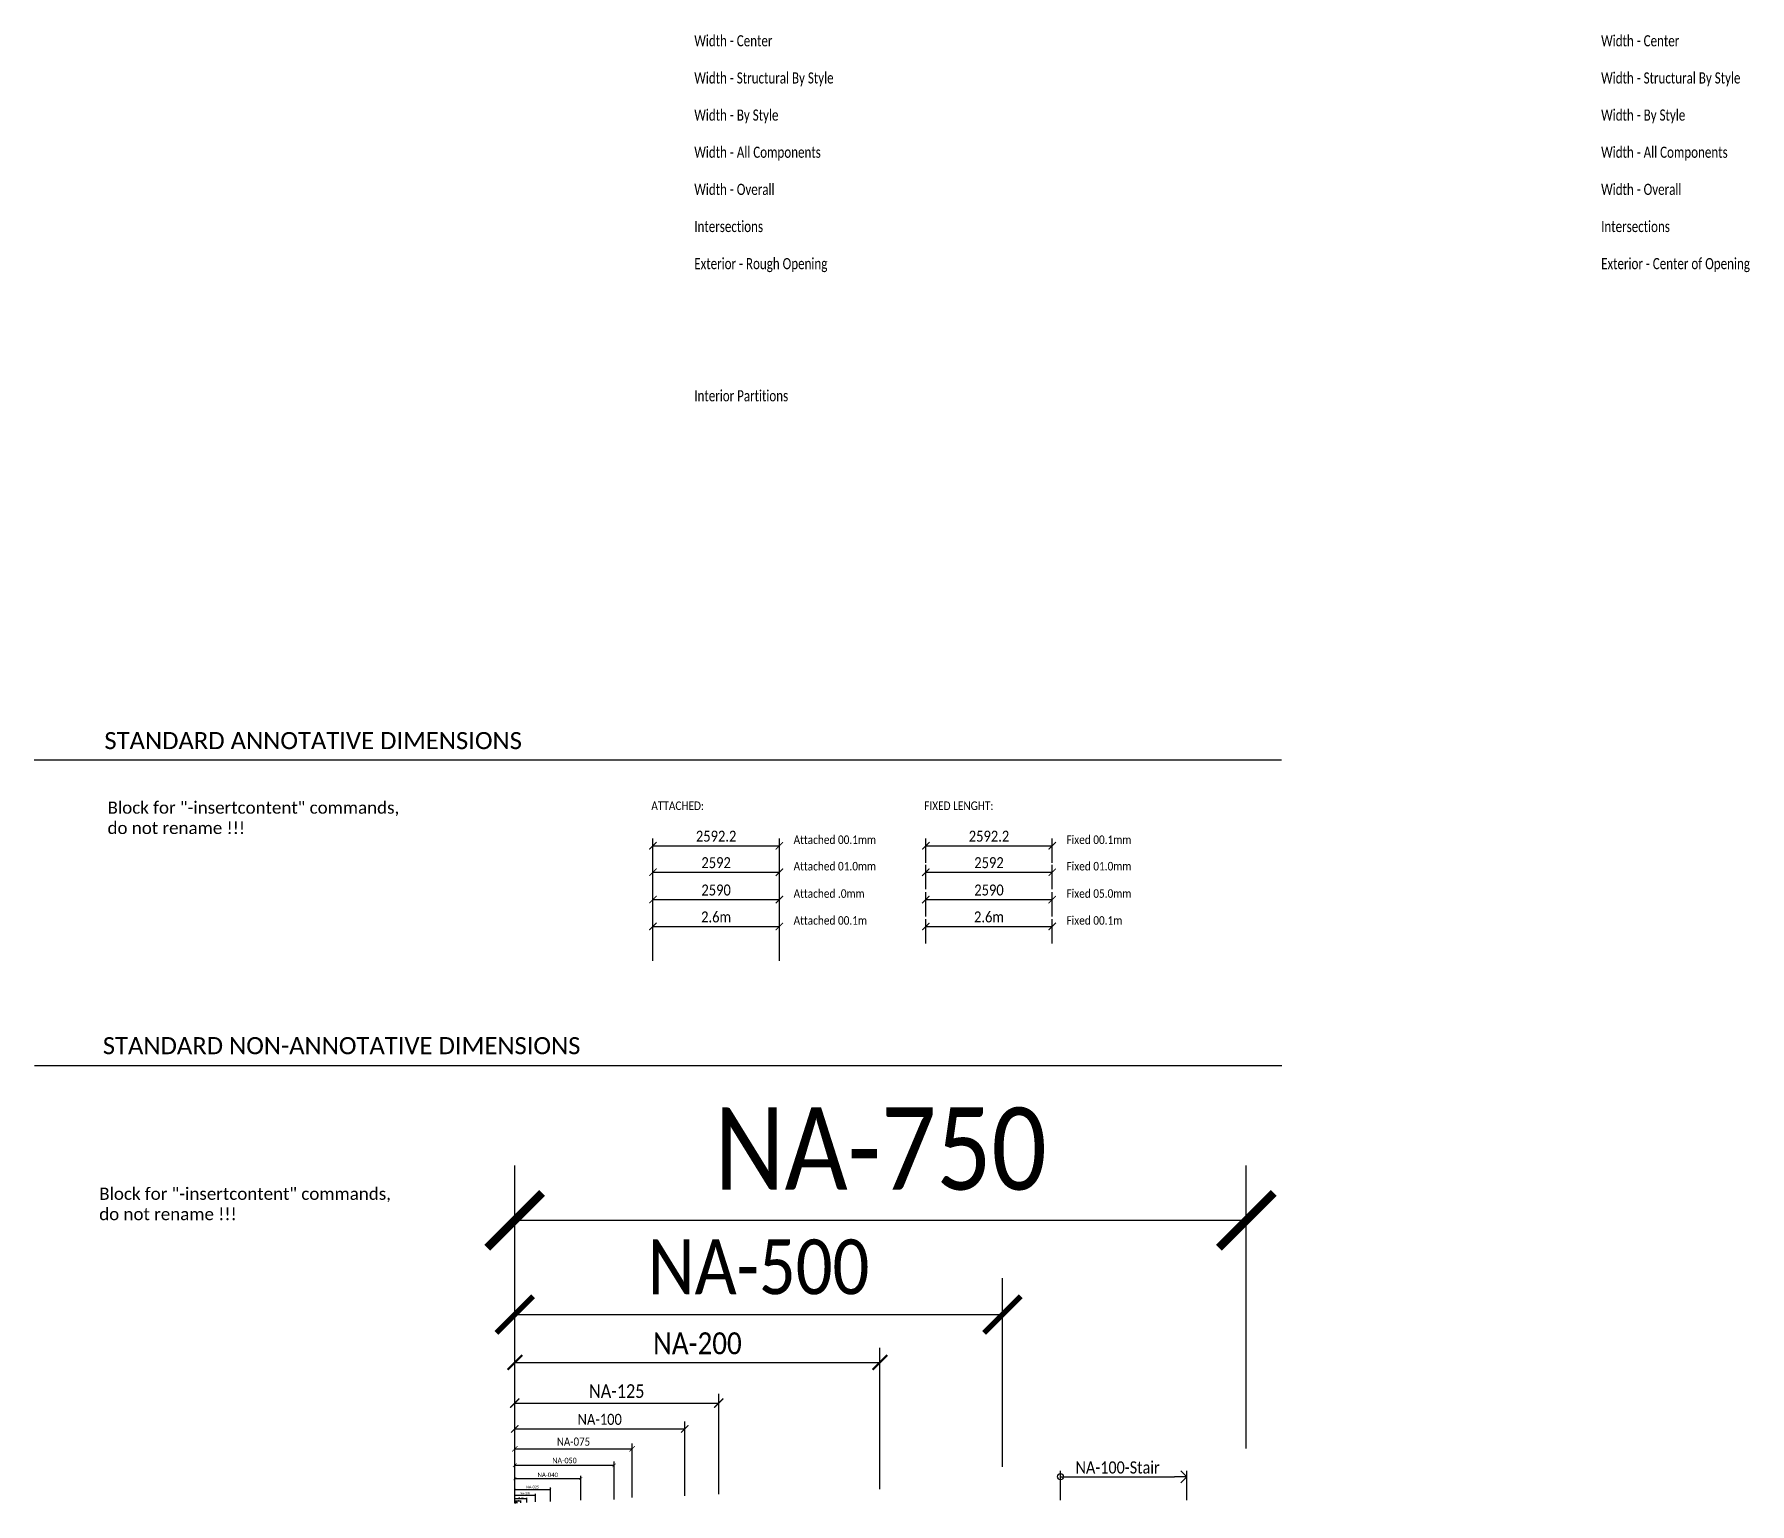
# Model space of a CAD drawing. Header units: millimetres. Extents: x 2730 to 37921, y -16056 to 14090.
import ezdxf

# ---------------------------------------------------------------- set-up
doc = ezdxf.new("R2010")
doc.units = ezdxf.units.MM
doc.header["$LTSCALE"] = 0.5
doc.styles.add('C2V-Dim', font='calibril.ttf', dxfattribs={"width": 0.85})
doc.styles.get("Standard").update_dxf_attribs({"font": 'calibril.ttf'})
doc.dimstyles.new('Attached 00.1m', dxfattribs={"dimscale": 100, "dimtxt": 2.25, "dimasz": 1.5, "dimexe": 1.5, "dimexo": 1.5, "dimgap": 0.8, "dimtad": 1, "dimdec": 1, "dimlfac": 0.001, "dimrnd": 0.1, "dimzin": 3, "dimdsep": 46, "dimtxsty": 'C2V-Dim', "dimblk": 'ARCHTICK', "dimcen": 2.5, "dimadec": 0, "dimazin": 2, "dimtfac": 0.75, "dimtdec": 1, "dimtmove": 1, "dimatfit": 3, "dimfxl": 3.5, "dimtolj": 1, "dimtzin": 0, "dimarcsym": 0})
doc.dimstyles.new('Attached 00.1mm', dxfattribs={"dimscale": 100, "dimtxt": 2.25, "dimasz": 1.5, "dimexe": 1.5, "dimexo": 1.5, "dimgap": 0.8, "dimtad": 1, "dimdec": 1, "dimzin": 3, "dimdsep": 46, "dimtxsty": 'C2V-Dim', "dimblk": 'ARCHTICK', "dimcen": 2.5, "dimadec": 0, "dimazin": 2, "dimtfac": 0.75, "dimtdec": 1, "dimtmove": 1, "dimatfit": 3, "dimfxl": 3.5, "dimtolj": 1, "dimtzin": 0, "dimarcsym": 0})
doc.dimstyles.new('Attached 01.0mm', dxfattribs={"dimscale": 100, "dimtxt": 2.25, "dimasz": 1.5, "dimexe": 1.5, "dimexo": 1.5, "dimgap": 0.8, "dimtad": 1, "dimtoh": 1, "dimdec": 0, "dimzin": 3, "dimdsep": 46, "dimtxsty": 'C2V-Dim', "dimblk": 'ARCHTICK', "dimcen": 2.5, "dimadec": 0, "dimazin": 2, "dimtfac": 0.75, "dimtdec": 0, "dimtmove": 1, "dimatfit": 3, "dimfxl": 3.5, "dimtolj": 1, "dimtzin": 0, "dimarcsym": 0})
doc.dimstyles.new('Attached 05.0mm', dxfattribs={"dimscale": 100, "dimtxt": 2.25, "dimasz": 1.5, "dimexe": 1.5, "dimexo": 1.5, "dimgap": 0.8, "dimtad": 1, "dimdec": 0, "dimrnd": 5, "dimzin": 3, "dimdsep": 46, "dimtxsty": 'C2V-Dim', "dimblk": 'ARCHTICK', "dimcen": 2.5, "dimadec": 0, "dimazin": 2, "dimtfac": 0.75, "dimtdec": 0, "dimtmove": 1, "dimatfit": 3, "dimfxl": 3.5, "dimtolj": 1, "dimtzin": 0, "dimarcsym": 0})
doc.dimstyles.new('Fixed 00.1m', dxfattribs={"dimscale": 100, "dimtxt": 2.25, "dimasz": 1.5, "dimexe": 1.5, "dimexo": 1.5, "dimgap": 0.8, "dimtad": 1, "dimdec": 1, "dimlfac": 0.001, "dimrnd": 0.1, "dimzin": 3, "dimdsep": 46, "dimtxsty": 'C2V-Dim', "dimblk": 'ARCHTICK', "dimcen": 2.5, "dimadec": 0, "dimazin": 2, "dimtfac": 0.75, "dimtdec": 1, "dimtmove": 1, "dimatfit": 3, "dimfxl": 3.5, "dimfxlon": 1, "dimtolj": 1, "dimtzin": 0, "dimarcsym": 0})
doc.dimstyles.new('Fixed 00.1mm', dxfattribs={"dimscale": 100, "dimtxt": 2.25, "dimasz": 1.5, "dimexe": 1.5, "dimexo": 1.5, "dimgap": 0.8, "dimtad": 1, "dimdec": 1, "dimzin": 3, "dimdsep": 46, "dimtxsty": 'C2V-Dim', "dimblk": 'ARCHTICK', "dimcen": 2.5, "dimadec": 0, "dimazin": 2, "dimtfac": 0.75, "dimtdec": 1, "dimtmove": 1, "dimatfit": 3, "dimfxl": 3.5, "dimfxlon": 1, "dimtolj": 1, "dimtzin": 0, "dimarcsym": 0})
doc.dimstyles.new('Fixed 01.0mm', dxfattribs={"dimscale": 100, "dimtxt": 2.25, "dimasz": 1.5, "dimexe": 1.5, "dimexo": 1.5, "dimgap": 0.8, "dimtad": 1, "dimdec": 0, "dimzin": 3, "dimdsep": 46, "dimtxsty": 'C2V-Dim', "dimblk": 'ARCHTICK', "dimcen": 2.5, "dimadec": 0, "dimazin": 2, "dimtfac": 0.75, "dimtdec": 0, "dimtmove": 1, "dimatfit": 3, "dimfxl": 3.5, "dimfxlon": 1, "dimtolj": 1, "dimtzin": 0, "dimarcsym": 0})
doc.dimstyles.new('Fixed 05.0mm', dxfattribs={"dimscale": 100, "dimtxt": 2.25, "dimasz": 1.5, "dimexe": 1.5, "dimexo": 1.5, "dimgap": 0.8, "dimtad": 1, "dimdec": 0, "dimrnd": 5, "dimzin": 3, "dimdsep": 46, "dimtxsty": 'C2V-Dim', "dimblk": 'ARCHTICK', "dimcen": 2.5, "dimadec": 0, "dimazin": 2, "dimtfac": 0.75, "dimtdec": 0, "dimtmove": 1, "dimatfit": 3, "dimfxl": 3.5, "dimfxlon": 1, "dimtolj": 1, "dimtzin": 0, "dimarcsym": 0})
doc.dimstyles.new('MET-0001', dxfattribs={"dimtxt": 2.25, "dimasz": 1.5, "dimexe": 1.5, "dimexo": 1.5, "dimgap": 0.8, "dimtad": 1, "dimtoh": 1, "dimdec": 1, "dimzin": 11, "dimdsep": 46, "dimtxsty": 'C2V-Dim', "dimblk": 'ARCHTICK', "dimcen": 2.5, "dimadec": 0, "dimazin": 2, "dimtfac": 0.75, "dimtdec": 1, "dimtmove": 1, "dimatfit": 3, "dimfxl": 3.5, "dimtolj": 1, "dimtzin": 0, "dimarcsym": 0})
doc.dimstyles.new('MET-0002', dxfattribs={"dimscale": 2, "dimtxt": 2.25, "dimasz": 1.5, "dimexe": 1.5, "dimexo": 1.5, "dimgap": 0.8, "dimtad": 1, "dimtoh": 1, "dimdec": 1, "dimzin": 11, "dimdsep": 46, "dimtxsty": 'C2V-Dim', "dimblk": 'ARCHTICK', "dimcen": 2.5, "dimadec": 0, "dimazin": 2, "dimtfac": 0.75, "dimtdec": 1, "dimtmove": 1, "dimatfit": 3, "dimfxl": 3.5, "dimtolj": 1, "dimtzin": 0, "dimarcsym": 0})
doc.dimstyles.new('MET-0005', dxfattribs={"dimscale": 5, "dimtxt": 2.25, "dimasz": 1.5, "dimexe": 1.5, "dimexo": 1.5, "dimgap": 0.8, "dimtad": 1, "dimtoh": 1, "dimdec": 0, "dimzin": 3, "dimdsep": 46, "dimtxsty": 'C2V-Dim', "dimblk": 'ARCHTICK', "dimcen": 2.5, "dimadec": 0, "dimazin": 2, "dimtfac": 0.75, "dimtdec": 0, "dimtmove": 1, "dimatfit": 3, "dimfxl": 3.5, "dimtolj": 1, "dimtzin": 0, "dimarcsym": 0})
doc.dimstyles.new('MET-0010', dxfattribs={"dimscale": 10, "dimtxt": 2.25, "dimasz": 1.5, "dimexe": 1.5, "dimexo": 1.5, "dimgap": 0.8, "dimtad": 1, "dimtoh": 1, "dimdec": 0, "dimzin": 3, "dimdsep": 46, "dimtxsty": 'C2V-Dim', "dimblk": 'ARCHTICK', "dimcen": 2.5, "dimadec": 0, "dimazin": 2, "dimtfac": 0.75, "dimtdec": 0, "dimtmove": 1, "dimatfit": 3, "dimfxl": 3.5, "dimtolj": 1, "dimtzin": 0, "dimarcsym": 0})
doc.dimstyles.new('MET-0020', dxfattribs={"dimscale": 20, "dimtxt": 2.25, "dimasz": 1.5, "dimexe": 1.5, "dimexo": 1.5, "dimgap": 0.8, "dimtad": 1, "dimtoh": 1, "dimdec": 0, "dimzin": 3, "dimdsep": 46, "dimtxsty": 'C2V-Dim', "dimblk": 'ARCHTICK', "dimcen": 2.5, "dimadec": 0, "dimazin": 2, "dimtfac": 0.75, "dimtdec": 0, "dimtmove": 1, "dimatfit": 3, "dimfxl": 3.5, "dimtolj": 1, "dimtzin": 0, "dimarcsym": 0})
doc.dimstyles.new('MET-0025', dxfattribs={"dimscale": 25, "dimtxt": 2.25, "dimasz": 1.5, "dimexe": 1.5, "dimexo": 1.5, "dimgap": 0.8, "dimtad": 1, "dimtoh": 1, "dimdec": 0, "dimzin": 3, "dimdsep": 46, "dimtxsty": 'C2V-Dim', "dimblk": 'ARCHTICK', "dimcen": 2.5, "dimadec": 0, "dimazin": 2, "dimtfac": 0.75, "dimtdec": 0, "dimtmove": 1, "dimatfit": 3, "dimfxl": 3.5, "dimtolj": 1, "dimtzin": 0, "dimarcsym": 0})
doc.dimstyles.new('MET-0040', dxfattribs={"dimscale": 40, "dimtxt": 2.25, "dimasz": 1.5, "dimexe": 1.5, "dimexo": 1.5, "dimgap": 0.8, "dimtad": 1, "dimtoh": 1, "dimdec": 0, "dimrnd": 5, "dimzin": 3, "dimdsep": 46, "dimtxsty": 'C2V-Dim', "dimblk": 'ARCHTICK', "dimcen": 2.5, "dimadec": 0, "dimazin": 2, "dimtfac": 0.75, "dimtdec": 0, "dimtmove": 1, "dimatfit": 3, "dimfxl": 3.5, "dimtolj": 1, "dimtzin": 0, "dimarcsym": 0})
doc.dimstyles.new('MET-0050', dxfattribs={"dimscale": 50, "dimtxt": 2.25, "dimasz": 1.5, "dimexe": 1.5, "dimexo": 1.5, "dimgap": 0.8, "dimtad": 1, "dimtoh": 1, "dimdec": 0, "dimrnd": 5, "dimzin": 3, "dimdsep": 46, "dimtxsty": 'C2V-Dim', "dimblk": 'ARCHTICK', "dimcen": 2.5, "dimadec": 0, "dimazin": 2, "dimtfac": 0.75, "dimtdec": 0, "dimtmove": 1, "dimatfit": 3, "dimfxl": 3.5, "dimtolj": 1, "dimtzin": 0, "dimarcsym": 0})
doc.dimstyles.new('MET-0075', dxfattribs={"dimscale": 75, "dimtxt": 2.25, "dimasz": 1.5, "dimexe": 1.5, "dimexo": 1.5, "dimgap": 0.8, "dimtad": 1, "dimtoh": 1, "dimdec": 0, "dimrnd": 5, "dimzin": 3, "dimdsep": 46, "dimtxsty": 'C2V-Dim', "dimblk": 'ARCHTICK', "dimcen": 2.5, "dimadec": 0, "dimazin": 2, "dimtfac": 0.75, "dimtdec": 0, "dimtmove": 1, "dimatfit": 3, "dimfxl": 3.5, "dimtolj": 1, "dimtzin": 0, "dimarcsym": 0})
doc.dimstyles.new('MET-0100', dxfattribs={"dimscale": 100, "dimtxt": 2.25, "dimasz": 1.5, "dimexe": 1.5, "dimexo": 1.5, "dimgap": 0.8, "dimtad": 1, "dimtoh": 1, "dimdec": 0, "dimrnd": 5, "dimzin": 3, "dimdsep": 46, "dimtxsty": 'C2V-Dim', "dimblk": 'ARCHTICK', "dimcen": 2.5, "dimadec": 0, "dimazin": 2, "dimtfac": 0.75, "dimtdec": 0, "dimtmove": 1, "dimatfit": 3, "dimfxl": 3.5, "dimtolj": 1, "dimtzin": 0, "dimarcsym": 0})
doc.dimstyles.new('MET-0100-Stair', dxfattribs={"dimscale": 100, "dimtxt": 2.5, "dimasz": 2.5, "dimexe": 1.25, "dimexo": 0.625, "dimtad": 1, "dimdec": 0, "dimdsep": 46, "dimtxsty": 'C2V-Dim', "dimblk1": 'SMALL', "dimblk2": 'OPEN90', "dimsah": 1, "dimcen": 2.5, "dimadec": 0, "dimazin": 0, "dimtfac": 1, "dimtdec": 0, "dimtmove": 1, "dimatfit": 3, "dimldrblk": 'SMALL', "dimfxl": 3.5, "dimarcsym": 0})
doc.dimstyles.new('MET-0125', dxfattribs={"dimscale": 125, "dimtxt": 2.25, "dimasz": 1.5, "dimexe": 1.5, "dimexo": 1.5, "dimgap": 0.8, "dimtad": 1, "dimtoh": 1, "dimdec": 0, "dimrnd": 5, "dimzin": 3, "dimdsep": 46, "dimtxsty": 'C2V-Dim', "dimblk": 'ARCHTICK', "dimcen": 2.5, "dimadec": 0, "dimazin": 2, "dimtfac": 0.75, "dimtdec": 0, "dimtmove": 1, "dimatfit": 3, "dimfxl": 3.5, "dimtolj": 1, "dimtzin": 0, "dimarcsym": 0})
doc.dimstyles.new('MET-0200', dxfattribs={"dimscale": 200, "dimtxt": 2.25, "dimasz": 1.5, "dimexe": 1.5, "dimexo": 1.5, "dimgap": 0.8, "dimtad": 1, "dimtoh": 1, "dimdec": 0, "dimrnd": 5, "dimzin": 3, "dimdsep": 46, "dimtxsty": 'C2V-Dim', "dimblk": 'ARCHTICK', "dimcen": 2.5, "dimadec": 0, "dimazin": 2, "dimtfac": 0.75, "dimtdec": 0, "dimtmove": 1, "dimatfit": 3, "dimfxl": 3.5, "dimtolj": 1, "dimtzin": 0, "dimarcsym": 0})
doc.dimstyles.new('MET-0500', dxfattribs={"dimscale": 500, "dimtxt": 2.25, "dimasz": 1.5, "dimexe": 1.5, "dimexo": 1.5, "dimgap": 0.8, "dimtad": 1, "dimtoh": 1, "dimdec": 1, "dimlfac": 0.001, "dimrnd": 0.1, "dimzin": 11, "dimdsep": 46, "dimtxsty": 'C2V-Dim', "dimblk": 'ARCHTICK', "dimcen": 2.5, "dimadec": 0, "dimazin": 2, "dimtfac": 0.75, "dimtdec": 1, "dimtmove": 1, "dimatfit": 3, "dimfxl": 3.5, "dimtolj": 1, "dimtzin": 0, "dimarcsym": 0})
doc.dimstyles.new('MET-0750', dxfattribs={"dimscale": 750, "dimtxt": 2.25, "dimasz": 1.5, "dimexe": 1.5, "dimexo": 1.5, "dimgap": 0.8, "dimtad": 1, "dimtoh": 1, "dimdec": 1, "dimlfac": 0.001, "dimrnd": 0.1, "dimzin": 11, "dimdsep": 46, "dimtxsty": 'C2V-Dim', "dimblk": 'ARCHTICK', "dimcen": 2.5, "dimadec": 0, "dimazin": 2, "dimtfac": 0.75, "dimtdec": 1, "dimtmove": 1, "dimatfit": 3, "dimfxl": 3.5, "dimtolj": 1, "dimtzin": 0, "dimarcsym": 0})

# ---------------------------------------------------------------- blocks, each defined once
blk = doc.blocks.new('_ArchTick')
at = {"color": 0, "linetype": 'ByBlock', "const_width": 0.15}
blk.add_lwpolyline([(-0.5, -0.5), (0.5, 0.5)], dxfattribs=at)
blk = doc.blocks.new('*D15')
at = {"color": 0, "lineweight": -2, "transparency": 16777216}
for p, q in [((0, 4732), (0, 5509)), ((0, 5434), (2040, 5434)), ((2040, 4732), (2040, 5509))]:
    blk.add_line(p, q, dxfattribs=at)
at = {"layer": 'Defpoints', "color": 0, "transparency": 16777216}
for p in [(2040, 5434), (0, 4657), (2040, 4657)]:
    blk.add_point(p, dxfattribs=at)
at = {"color": 0, "lineweight": -2, "transparency": 16777216, "xscale": 75, "yscale": 75, "zscale": 75, "rotation": 180}
blk.add_blockref('_ArchTick', (0, 5434), dxfattribs=at)
at = {"color": 0, "lineweight": -2, "transparency": 16777216, "xscale": 75, "yscale": 75, "zscale": 75}
blk.add_blockref('_ArchTick', (2040, 5434), dxfattribs=at)
at = {"color": 0, "transparency": 16777216, "insert": (1020, 5531), "char_height": 112.5, "attachment_point": 5, "style": 'C2V-Dim'}
blk.add_mtext('\\A1;NA-050', dxfattribs=at)
blk = doc.blocks.new('*D16')
at = {"color": 0, "lineweight": -2, "transparency": 16777216}
for p, q in [((0, 4807), (0, 6330)), ((0, 6180), (3486, 6180)), ((3486, 4807), (3486, 6330))]:
    blk.add_line(p, q, dxfattribs=at)
at = {"layer": 'Defpoints', "color": 0, "transparency": 16777216}
for p in [(3486, 6180), (0, 4657), (3486, 4657)]:
    blk.add_point(p, dxfattribs=at)
at = {"color": 0, "lineweight": -2, "transparency": 16777216, "xscale": 150, "yscale": 150, "zscale": 150, "rotation": 180}
blk.add_blockref('_ArchTick', (0, 6180), dxfattribs=at)
at = {"color": 0, "lineweight": -2, "transparency": 16777216, "xscale": 150, "yscale": 150, "zscale": 150}
blk.add_blockref('_ArchTick', (3486, 6180), dxfattribs=at)
at = {"color": 0, "transparency": 16777216, "insert": (1743, 6375), "char_height": 225, "attachment_point": 5, "style": 'C2V-Dim'}
blk.add_mtext('\\A1;NA-100', dxfattribs=at)
blk = doc.blocks.new('*D17')
at = {"color": 0, "lineweight": -2, "transparency": 16777216}
for p, q in [((1, 4946), (1, 7844)), ((7492, 4946), (7492, 7844)), ((1, 7544), (7492, 7544))]:
    blk.add_line(p, q, dxfattribs=at)
at = {"layer": 'Defpoints', "color": 0, "transparency": 16777216}
for p in [(7492, 7544), (1, 4646), (7492, 4646)]:
    blk.add_point(p, dxfattribs=at)
at = {"color": 0, "lineweight": -2, "transparency": 16777216, "xscale": 300, "yscale": 300, "zscale": 300, "rotation": 180}
blk.add_blockref('_ArchTick', (1, 7544), dxfattribs=at)
at = {"color": 0, "lineweight": -2, "transparency": 16777216, "xscale": 300, "yscale": 300, "zscale": 300}
blk.add_blockref('_ArchTick', (7492, 7544), dxfattribs=at)
at = {"color": 0, "transparency": 16777216, "insert": (3747, 7934), "char_height": 450, "attachment_point": 5, "style": 'C2V-Dim'}
blk.add_mtext('\\A1;NA-200', dxfattribs=at)
blk = doc.blocks.new('*D18')
at = {"color": 0, "lineweight": -2, "transparency": 16777216}
for p, q in [((0, 4670), (0, 4766)), ((0, 4751), (248, 4751)), ((248, 4670), (248, 4766))]:
    blk.add_line(p, q, dxfattribs=at)
at = {"layer": 'Defpoints', "color": 0, "transparency": 16777216}
for p in [(0, 4655), (248, 4751), (248, 4655)]:
    blk.add_point(p, dxfattribs=at)
at = {"color": 0, "lineweight": -2, "transparency": 16777216, "xscale": 15, "yscale": 15, "zscale": 15, "rotation": 180}
blk.add_blockref('_ArchTick', (0, 4751), dxfattribs=at)
at = {"color": 0, "lineweight": -2, "transparency": 16777216, "xscale": 15, "yscale": 15, "zscale": 15}
blk.add_blockref('_ArchTick', (248, 4751), dxfattribs=at)
at = {"color": 0, "transparency": 16777216, "insert": (124, 4770), "char_height": 22.5, "attachment_point": 5, "style": 'C2V-Dim'}
blk.add_mtext('\\A1;NA-010', dxfattribs=at)
blk = doc.blocks.new('*D19')
at = {"color": 0, "lineweight": -2, "transparency": 16777216}
for p, q in [((0, 4692), (0, 4976)), ((0, 4938), (732, 4938)), ((732, 4692), (732, 4976))]:
    blk.add_line(p, q, dxfattribs=at)
at = {"layer": 'Defpoints', "color": 0, "transparency": 16777216}
for p in [(732, 4938), (0, 4655), (732, 4655)]:
    blk.add_point(p, dxfattribs=at)
at = {"color": 0, "lineweight": -2, "transparency": 16777216, "xscale": 37.5, "yscale": 37.5, "zscale": 37.5, "rotation": 180}
blk.add_blockref('_ArchTick', (0, 4938), dxfattribs=at)
at = {"color": 0, "lineweight": -2, "transparency": 16777216, "xscale": 37.5, "yscale": 37.5, "zscale": 37.5}
blk.add_blockref('_ArchTick', (732, 4938), dxfattribs=at)
at = {"color": 0, "transparency": 16777216, "insert": (366, 4987), "char_height": 56.2, "width": 337.67, "attachment_point": 5, "style": 'C2V-Dim'}
blk.add_mtext('\\A1;NA-025', dxfattribs=at)
blk = doc.blocks.new('*D20')
at = {"color": 0, "lineweight": -2, "transparency": 16777216}
for p, q in [((0, 4662), (0, 4711)), ((0, 4703), (125, 4703)), ((125, 4662), (125, 4711))]:
    blk.add_line(p, q, dxfattribs=at)
at = {"layer": 'Defpoints', "color": 0, "transparency": 16777216}
for p in [(0, 4655), (125, 4703), (125, 4655)]:
    blk.add_point(p, dxfattribs=at)
at = {"color": 0, "lineweight": -2, "transparency": 16777216, "xscale": 7.5, "yscale": 7.5, "zscale": 7.5, "rotation": 180}
blk.add_blockref('_ArchTick', (0, 4703), dxfattribs=at)
at = {"color": 0, "lineweight": -2, "transparency": 16777216, "xscale": 7.5, "yscale": 7.5, "zscale": 7.5}
blk.add_blockref('_ArchTick', (125, 4703), dxfattribs=at)
at = {"color": 0, "transparency": 16777216, "insert": (63, 4713), "char_height": 11.2, "attachment_point": 5, "style": 'C2V-Dim'}
blk.add_mtext('\\A1;NA-005', dxfattribs=at)
blk = doc.blocks.new('*D21')
at = {"color": 0, "lineweight": -2, "transparency": 16777216}
for p, q in [((0, 4658), (0, 4677)), ((0, 4674), (50, 4674)), ((50, 4658), (50, 4677))]:
    blk.add_line(p, q, dxfattribs=at)
at = {"layer": 'Defpoints', "color": 0, "transparency": 16777216}
for p in [(0, 4655), (50, 4674), (50, 4655)]:
    blk.add_point(p, dxfattribs=at)
at = {"color": 0, "lineweight": -2, "transparency": 16777216, "xscale": 3, "yscale": 3, "zscale": 3, "rotation": 180}
blk.add_blockref('_ArchTick', (0, 4674), dxfattribs=at)
at = {"color": 0, "lineweight": -2, "transparency": 16777216, "xscale": 3, "yscale": 3, "zscale": 3}
blk.add_blockref('_ArchTick', (50, 4674), dxfattribs=at)
at = {"color": 0, "transparency": 16777216, "insert": (25, 4678), "char_height": 4.5, "attachment_point": 5, "style": 'C2V-Dim'}
blk.add_mtext('\\A1;NA-002', dxfattribs=at)
blk = doc.blocks.new('*D22')
at = {"color": 0, "lineweight": -2, "transparency": 16777216}
for p, q in [((0, 4656), (0, 4666)), ((0, 4665), (25, 4665)), ((25, 4656), (25, 4666))]:
    blk.add_line(p, q, dxfattribs=at)
at = {"layer": 'Defpoints', "color": 0, "transparency": 16777216}
for p in [(0, 4655), (25, 4665), (25, 4655)]:
    blk.add_point(p, dxfattribs=at)
at = {"color": 0, "lineweight": -2, "transparency": 16777216, "xscale": 1.5, "yscale": 1.5, "zscale": 1.5, "rotation": 180}
blk.add_blockref('_ArchTick', (0, 4665), dxfattribs=at)
at = {"color": 0, "lineweight": -2, "transparency": 16777216, "xscale": 1.5, "yscale": 1.5, "zscale": 1.5}
blk.add_blockref('_ArchTick', (25, 4665), dxfattribs=at)
at = {"color": 0, "transparency": 16777216, "insert": (13, 4667), "char_height": 2.25, "attachment_point": 5, "style": 'C2V-Dim'}
blk.add_mtext('\\A1;NA-001', dxfattribs=at)
blk = doc.blocks.new('*D23')
at = {"color": 0, "lineweight": -2, "transparency": 16777216}
for p, q in [((0, 5405), (0, 9275)), ((10005, 5405), (10005, 9275)), ((0, 8525), (10005, 8525))]:
    blk.add_line(p, q, dxfattribs=at)
at = {"layer": 'Defpoints', "color": 0, "transparency": 16777216}
for p in [(10005, 8525), (0, 4655), (10005, 4655)]:
    blk.add_point(p, dxfattribs=at)
at = {"color": 0, "lineweight": -2, "transparency": 16777216, "xscale": 750, "yscale": 750, "zscale": 750, "rotation": 180}
blk.add_blockref('_ArchTick', (0, 8525), dxfattribs=at)
at = {"color": 0, "lineweight": -2, "transparency": 16777216, "xscale": 750, "yscale": 750, "zscale": 750}
blk.add_blockref('_ArchTick', (10005, 8525), dxfattribs=at)
at = {"color": 0, "transparency": 16777216, "insert": (5002, 9500), "char_height": 1125, "attachment_point": 5, "style": 'C2V-Dim'}
blk.add_mtext('\\A1;NA-500', dxfattribs=at)
blk = doc.blocks.new('*D24')
at = {"color": 0, "lineweight": -2, "transparency": 16777216}
for p, q in [((0, 4685), (0, 4849)), ((0, 4819), (424, 4819)), ((424, 4685), (424, 4849))]:
    blk.add_line(p, q, dxfattribs=at)
at = {"layer": 'Defpoints', "color": 0, "transparency": 16777216}
for p in [(0, 4655), (424, 4819), (424, 4655)]:
    blk.add_point(p, dxfattribs=at)
at = {"color": 0, "lineweight": -2, "transparency": 16777216, "xscale": 30, "yscale": 30, "zscale": 30, "rotation": 180}
blk.add_blockref('_ArchTick', (0, 4819), dxfattribs=at)
at = {"color": 0, "lineweight": -2, "transparency": 16777216, "xscale": 30, "yscale": 30, "zscale": 30}
blk.add_blockref('_ArchTick', (424, 4819), dxfattribs=at)
at = {"color": 0, "transparency": 16777216, "insert": (212, 4858), "char_height": 45, "attachment_point": 5, "style": 'C2V-Dim'}
blk.add_mtext('\\A1;NA-020', dxfattribs=at)
blk = doc.blocks.new('*D25')
at = {"color": 0, "lineweight": -2, "transparency": 16777216}
for p, q in [((0, 4770), (0, 5884)), ((0, 5771), (2410, 5771)), ((2410, 4770), (2410, 5884))]:
    blk.add_line(p, q, dxfattribs=at)
at = {"layer": 'Defpoints', "color": 0, "transparency": 16777216}
for p in [(2410, 5771), (0, 4657), (2410, 4657)]:
    blk.add_point(p, dxfattribs=at)
at = {"color": 0, "lineweight": -2, "transparency": 16777216, "xscale": 112.5, "yscale": 112.5, "zscale": 112.5, "rotation": 180}
blk.add_blockref('_ArchTick', (0, 5771), dxfattribs=at)
at = {"color": 0, "lineweight": -2, "transparency": 16777216, "xscale": 112.5, "yscale": 112.5, "zscale": 112.5}
blk.add_blockref('_ArchTick', (2410, 5771), dxfattribs=at)
at = {"color": 0, "transparency": 16777216, "insert": (1205, 5918), "char_height": 168.8, "width": 1013, "attachment_point": 5, "style": 'C2V-Dim'}
blk.add_mtext('\\A1;NA-075', dxfattribs=at)
blk = doc.blocks.new('*D26')
at = {"color": 0, "lineweight": -2, "transparency": 16777216}
for p, q in [((0, 4844), (0, 6898)), ((0, 6711), (4184, 6711)), ((4184, 4844), (4184, 6898))]:
    blk.add_line(p, q, dxfattribs=at)
at = {"layer": 'Defpoints', "color": 0, "transparency": 16777216}
for p in [(4184, 6711), (0, 4657), (4184, 4657)]:
    blk.add_point(p, dxfattribs=at)
at = {"color": 0, "lineweight": -2, "transparency": 16777216, "xscale": 187.5, "yscale": 187.5, "zscale": 187.5, "rotation": 180}
blk.add_blockref('_ArchTick', (0, 6711), dxfattribs=at)
at = {"color": 0, "lineweight": -2, "transparency": 16777216, "xscale": 187.5, "yscale": 187.5, "zscale": 187.5}
blk.add_blockref('_ArchTick', (4184, 6711), dxfattribs=at)
at = {"color": 0, "transparency": 16777216, "insert": (2092, 6954), "char_height": 281.2, "attachment_point": 5, "style": 'C2V-Dim'}
blk.add_mtext('\\A1;NA-125', dxfattribs=at)
blk = doc.blocks.new('*D27')
at = {"color": 0, "lineweight": -2, "transparency": 16777216}
for p, q in [((0, 5780), (0, 11585)), ((15008, 5780), (15008, 11585)), ((0, 10460), (15008, 10460))]:
    blk.add_line(p, q, dxfattribs=at)
at = {"layer": 'Defpoints', "color": 0, "transparency": 16777216}
for p in [(15008, 10460), (0, 4655), (15008, 4655)]:
    blk.add_point(p, dxfattribs=at)
at = {"color": 0, "lineweight": -2, "transparency": 16777216, "xscale": 1125, "yscale": 1125, "zscale": 1125, "rotation": 180}
blk.add_blockref('_ArchTick', (0, 10460), dxfattribs=at)
at = {"color": 0, "lineweight": -2, "transparency": 16777216, "xscale": 1125, "yscale": 1125, "zscale": 1125}
blk.add_blockref('_ArchTick', (15008, 10460), dxfattribs=at)
at = {"color": 0, "transparency": 16777216, "insert": (7504, 11922), "char_height": 1687.5, "attachment_point": 5, "style": 'C2V-Dim'}
blk.add_mtext('\\A1;NA-750', dxfattribs=at)
blk = doc.blocks.new('_Small')
at = {"color": 0, "lineweight": -2}
blk.add_circle((0, 0), 0.25, dxfattribs=at)
blk = doc.blocks.new('_Open90')
at = {"color": 0, "linetype": 'ByBlock', "lineweight": -2}
for p, q in [((0, 0), (-1, 0)), ((-0.5, 0.5), (0, 0)), ((0, 0), (-0.5, -0.5))]:
    blk.add_line(p, q, dxfattribs=at)
blk = doc.blocks.new('*D29')
at = {"color": 0, "lineweight": -2, "transparency": 16777216}
for p, q in [((11196, 4718), (11196, 5323)), ((13788, 4718), (13788, 5323)), ((11196, 5198), (13538, 5198))]:
    blk.add_line(p, q, dxfattribs=at)
at = {"layer": 'Defpoints', "color": 0, "transparency": 16777216}
for p in [(13788, 5198), (11196, 4655), (13788, 4655)]:
    blk.add_point(p, dxfattribs=at)
at = {"color": 0, "lineweight": -2, "transparency": 16777216, "xscale": 250, "yscale": 250, "zscale": 250}
blk.add_blockref('_Open90', (13788, 5198), dxfattribs=at)
at = {"color": 0, "lineweight": -2, "transparency": 16777216, "xscale": 250, "yscale": 250, "zscale": 250, "rotation": 180}
blk.add_blockref('_Small', (11196, 5198), dxfattribs=at)
at = {"color": 0, "transparency": 16777216, "insert": (12367, 5388), "char_height": 250, "attachment_point": 5, "style": 'C2V-Dim'}
blk.add_mtext('NA-100-Stair', dxfattribs=at)
blk = doc.blocks.new('*D28')
at = {"color": 0, "lineweight": -2, "transparency": 16777216}
for p, q in [((0, 4717), (0, 5220)), ((0, 5160), (1357, 5160)), ((1357, 4717), (1357, 5220))]:
    blk.add_line(p, q, dxfattribs=at)
at = {"layer": 'Defpoints', "color": 0, "transparency": 16777216}
for p in [(1357, 5160), (0, 4657), (1357, 4657)]:
    blk.add_point(p, dxfattribs=at)
at = {"color": 0, "lineweight": -2, "transparency": 16777216, "xscale": 60, "yscale": 60, "zscale": 60, "rotation": 180}
blk.add_blockref('_ArchTick', (0, 5160), dxfattribs=at)
at = {"color": 0, "lineweight": -2, "transparency": 16777216, "xscale": 60, "yscale": 60, "zscale": 60}
blk.add_blockref('_ArchTick', (1357, 5160), dxfattribs=at)
at = {"color": 0, "transparency": 16777216, "insert": (678, 5237), "char_height": 90, "attachment_point": 5, "style": 'C2V-Dim'}
blk.add_mtext('\\A1;NA-040', dxfattribs=at)
blk = doc.blocks.new('*D6')
at = {"color": 0, "lineweight": -2, "transparency": 16777216}
for p, q in [((2840, -268), (2840, 2246)), ((5433, -268), (5433, 2246)), ((2840, 2096), (5433, 2096))]:
    blk.add_line(p, q, dxfattribs=at)
at = {"layer": 'Defpoints', "color": 0, "transparency": 16777216}
for p in [(5433, 2096), (2840, -418), (5433, -418)]:
    blk.add_point(p, dxfattribs=at)
at = {"color": 0, "lineweight": -2, "transparency": 16777216, "xscale": 150, "yscale": 150, "zscale": 150, "rotation": 180}
blk.add_blockref('_ArchTick', (2840, 2096), dxfattribs=at)
at = {"color": 0, "lineweight": -2, "transparency": 16777216, "xscale": 150, "yscale": 150, "zscale": 150}
blk.add_blockref('_ArchTick', (5433, 2096), dxfattribs=at)
at = {"color": 0, "transparency": 16777216, "insert": (4136, 2291), "char_height": 225, "attachment_point": 5, "style": 'C2V-Dim'}
blk.add_mtext('\\A1;2592.2', dxfattribs=at)
blk = doc.blocks.new('*D7')
at = {"color": 0, "lineweight": -2, "transparency": 16777216}
for p, q in [((2840, -268), (2840, 1703)), ((2840, 1553), (5433, 1553)), ((5433, -268), (5433, 1703))]:
    blk.add_line(p, q, dxfattribs=at)
at = {"layer": 'Defpoints', "color": 0, "transparency": 16777216}
for p in [(5433, 1553), (2840, -418), (5433, -418)]:
    blk.add_point(p, dxfattribs=at)
at = {"color": 0, "lineweight": -2, "transparency": 16777216, "xscale": 150, "yscale": 150, "zscale": 150, "rotation": 180}
blk.add_blockref('_ArchTick', (2840, 1553), dxfattribs=at)
at = {"color": 0, "lineweight": -2, "transparency": 16777216, "xscale": 150, "yscale": 150, "zscale": 150}
blk.add_blockref('_ArchTick', (5433, 1553), dxfattribs=at)
at = {"color": 0, "transparency": 16777216, "insert": (4136, 1748), "char_height": 225, "attachment_point": 5, "style": 'C2V-Dim'}
blk.add_mtext('\\A1;2592', dxfattribs=at)
blk = doc.blocks.new('*D8')
at = {"color": 0, "lineweight": -2, "transparency": 16777216}
for p, q in [((2840, -268), (2840, 1142)), ((5433, -268), (5433, 1142)), ((2840, 992), (5433, 992))]:
    blk.add_line(p, q, dxfattribs=at)
at = {"layer": 'Defpoints', "color": 0, "transparency": 16777216}
for p in [(5433, 992), (2840, -418), (5433, -418)]:
    blk.add_point(p, dxfattribs=at)
at = {"color": 0, "lineweight": -2, "transparency": 16777216, "xscale": 150, "yscale": 150, "zscale": 150, "rotation": 180}
blk.add_blockref('_ArchTick', (2840, 992), dxfattribs=at)
at = {"color": 0, "lineweight": -2, "transparency": 16777216, "xscale": 150, "yscale": 150, "zscale": 150}
blk.add_blockref('_ArchTick', (5433, 992), dxfattribs=at)
at = {"color": 0, "transparency": 16777216, "insert": (4136, 1187), "char_height": 225, "attachment_point": 5, "style": 'C2V-Dim'}
blk.add_mtext('\\A1;2590', dxfattribs=at)
blk = doc.blocks.new('*D9')
at = {"color": 0, "lineweight": -2, "transparency": 16777216}
for p, q in [((2840, -268), (2840, 590)), ((2840, 440), (5433, 440)), ((5433, -268), (5433, 590))]:
    blk.add_line(p, q, dxfattribs=at)
at = {"layer": 'Defpoints', "color": 0, "transparency": 16777216}
for p in [(5433, 440), (2840, -418), (5433, -418)]:
    blk.add_point(p, dxfattribs=at)
at = {"color": 0, "lineweight": -2, "transparency": 16777216, "xscale": 150, "yscale": 150, "zscale": 150, "rotation": 180}
blk.add_blockref('_ArchTick', (2840, 440), dxfattribs=at)
at = {"color": 0, "lineweight": -2, "transparency": 16777216, "xscale": 150, "yscale": 150, "zscale": 150}
blk.add_blockref('_ArchTick', (5433, 440), dxfattribs=at)
at = {"color": 0, "transparency": 16777216, "insert": (4136, 635), "char_height": 225, "attachment_point": 5, "style": 'C2V-Dim'}
blk.add_mtext('\\A1;2.6m', dxfattribs=at)
blk = doc.blocks.new('*D10')
at = {"color": 0, "lineweight": -2, "transparency": 16777216}
for p, q in [((8438, 1746), (8438, 2246)), ((11031, 1746), (11031, 2246)), ((8438, 2096), (11031, 2096))]:
    blk.add_line(p, q, dxfattribs=at)
at = {"layer": 'Defpoints', "color": 0, "transparency": 16777216}
for p in [(11031, 2096), (8438, -418), (11031, -418)]:
    blk.add_point(p, dxfattribs=at)
at = {"color": 0, "lineweight": -2, "transparency": 16777216, "xscale": 150, "yscale": 150, "zscale": 150, "rotation": 180}
blk.add_blockref('_ArchTick', (8438, 2096), dxfattribs=at)
at = {"color": 0, "lineweight": -2, "transparency": 16777216, "xscale": 150, "yscale": 150, "zscale": 150}
blk.add_blockref('_ArchTick', (11031, 2096), dxfattribs=at)
at = {"color": 0, "transparency": 16777216, "insert": (9734, 2291), "char_height": 225, "attachment_point": 5, "style": 'C2V-Dim'}
blk.add_mtext('\\A1;2592.2', dxfattribs=at)
blk = doc.blocks.new('*D11')
at = {"color": 0, "lineweight": -2, "transparency": 16777216}
for p, q in [((8438, 1203), (8438, 1703)), ((8438, 1553), (11031, 1553)), ((11031, 1203), (11031, 1703))]:
    blk.add_line(p, q, dxfattribs=at)
at = {"layer": 'Defpoints', "color": 0, "transparency": 16777216}
for p in [(11031, 1553), (8438, -418), (11031, -418)]:
    blk.add_point(p, dxfattribs=at)
at = {"color": 0, "lineweight": -2, "transparency": 16777216, "xscale": 150, "yscale": 150, "zscale": 150, "rotation": 180}
blk.add_blockref('_ArchTick', (8438, 1553), dxfattribs=at)
at = {"color": 0, "lineweight": -2, "transparency": 16777216, "xscale": 150, "yscale": 150, "zscale": 150}
blk.add_blockref('_ArchTick', (11031, 1553), dxfattribs=at)
at = {"color": 0, "transparency": 16777216, "insert": (9734, 1748), "char_height": 225, "attachment_point": 5, "style": 'C2V-Dim'}
blk.add_mtext('\\A1;2592', dxfattribs=at)
blk = doc.blocks.new('*D12')
at = {"color": 0, "lineweight": -2, "transparency": 16777216}
for p, q in [((8438, 642), (8438, 1142)), ((11031, 642), (11031, 1142)), ((8438, 992), (11031, 992))]:
    blk.add_line(p, q, dxfattribs=at)
at = {"layer": 'Defpoints', "color": 0, "transparency": 16777216}
for p in [(11031, 992), (8438, -418), (11031, -418)]:
    blk.add_point(p, dxfattribs=at)
at = {"color": 0, "lineweight": -2, "transparency": 16777216, "xscale": 150, "yscale": 150, "zscale": 150, "rotation": 180}
blk.add_blockref('_ArchTick', (8438, 992), dxfattribs=at)
at = {"color": 0, "lineweight": -2, "transparency": 16777216, "xscale": 150, "yscale": 150, "zscale": 150}
blk.add_blockref('_ArchTick', (11031, 992), dxfattribs=at)
at = {"color": 0, "transparency": 16777216, "insert": (9734, 1187), "char_height": 225, "attachment_point": 5, "style": 'C2V-Dim'}
blk.add_mtext('\\A1;2590', dxfattribs=at)
blk = doc.blocks.new('*D13')
at = {"color": 0, "lineweight": -2, "transparency": 16777216}
for p, q in [((8438, 90), (8438, 590)), ((8438, 440), (11031, 440)), ((11031, 90), (11031, 590))]:
    blk.add_line(p, q, dxfattribs=at)
at = {"layer": 'Defpoints', "color": 0, "transparency": 16777216}
for p in [(11031, 440), (8438, -418), (11031, -418)]:
    blk.add_point(p, dxfattribs=at)
at = {"color": 0, "lineweight": -2, "transparency": 16777216, "xscale": 150, "yscale": 150, "zscale": 150, "rotation": 180}
blk.add_blockref('_ArchTick', (8438, 440), dxfattribs=at)
at = {"color": 0, "lineweight": -2, "transparency": 16777216, "xscale": 150, "yscale": 150, "zscale": 150}
blk.add_blockref('_ArchTick', (11031, 440), dxfattribs=at)
at = {"color": 0, "transparency": 16777216, "insert": (9734, 635), "char_height": 225, "attachment_point": 5, "style": 'C2V-Dim'}
blk.add_mtext('\\A1;2.6m', dxfattribs=at)
blk = doc.blocks.new('Anno_Dims_m_na')
blk.add_lwpolyline([(-9851.36, 13634.9), (15734.87, 13634.9)])
at = {"attachment_point": 1}
for s, width, insert, char_height in [('^ISTANDARD NON-ANNOTATIVE DIMENSIONS', 14938.1196, (-9851.36, 14217.94), 350), ('Block for "-insertcontent" commands, do not rename !!!', 6067.7446, (-8525.01, 11129.46), 250)]:
    blk.add_mtext_dynamic_manual_height_columns(s, width=width, gutter_width=2500, heights=[0], dxfattribs=dict(at, insert=insert, char_height=char_height))
for base, p2, text, dimstyle, picture, middle in [((15007.5, 10460), (15007.5, 4655), 'NA-750', 'MET-0750', '*D27', (7503.75, 11921.92)), ((10005, 8525), (10005, 4655), 'NA-500', 'MET-0500', '*D23', (5002.5, 9499.62))]:
    dim = blk.add_linear_dim(base=base, p1=(0, 4655), p2=p2, text=text, dimstyle=dimstyle, override={"dimpost": 'm'})
    dim.commit()
    dim.dimension.update_dxf_attribs({"geometry": picture, "text_midpoint": middle})
for base, p1, p2, text, dimstyle, picture, middle in [((7492.49, 7543.93), (0.75, 4646.07), (7492.49, 4646.07), 'NA-200', 'MET-0200', '*D17', (3746.62, 7933.78)), ((4183.7, 6710.68), (-0.15, 4656.78), (4183.7, 4656.78), 'NA-125', 'MET-0125', '*D26', (2091.78, 6954.33)), ((3486.36, 6180.17), (-0.18, 4657.14), (3486.36, 4657.14), 'NA-100', 'MET-0100', '*D16', (1743.09, 6375.09)), ((2410.29, 5771.45), (-0.18, 4657.14), (2410.29, 4657.14), 'NA-075', 'MET-0075', '*D25', (1205.05, 5917.64)), ((2040.37, 5433.86), (-0.15, 4656.78), (2040.37, 4656.78), 'NA-050', 'MET-0050', '*D15', (1020.11, 5531.32)), ((1356.68, 5159.53), (-0.15, 4656.78), (1356.68, 4656.78), 'NA-040', 'MET-0040', '*D28', (678.27, 5237.5)), ((732.42, 4938.3), (0, 4655), (732.42, 4655), 'NA-025', 'MET-0025', '*D19', (366.21, 4987.03)), ((423.71, 4818.89), (0, 4655), (423.71, 4655), 'NA-020', 'MET-0020', '*D24', (211.86, 4857.88)), ((247.62, 4750.78), (0, 4655), (247.62, 4655), 'NA-010', 'MET-0010', '*D18', (123.81, 4770.27)), ((125.06, 4703.38), (0, 4655), (125.06, 4655), 'NA-005', 'MET-0005', '*D20', (62.53, 4713.12)), ((50.02, 4674.35), (0, 4655), (50.02, 4655), 'NA-002', 'MET-0002', '*D21', (25.01, 4678.25)), ((25.01, 4664.67), (0, 4655), (25.01, 4655), 'NA-001', 'MET-0001', '*D22', (12.51, 4666.62))]:
    dim = blk.add_linear_dim(base=base, p1=p1, p2=p2, text=text, dimstyle=dimstyle)
    dim.commit()
    dim.dimension.update_dxf_attribs({"geometry": picture, "text_midpoint": middle})
dim = blk.add_aligned_dim(p1=(11196, 4655), p2=(13788.21, 4655), distance=543, text='NA-100-Stair', dimstyle='MET-0100-Stair')
dim.commit()
dim.dimension.update_dxf_attribs({"geometry": '*D29', "text_midpoint": (12367.11, 5388.19)})
blk = doc.blocks.new('Anno_Dims_m')
blk.add_lwpolyline([(-9851.36, 3862.18), (15734.87, 3862.18)])
at = {"style": 'C2V-Dim', "width": 0.85}
for s, p in [('ATTACHED:', (2806.36, 2829.68)), ('FIXED LENGHT:', (8404.36, 2829.68)), ('Attached 00.1mm', (5725.36, 2132.68)), ('Fixed 00.1mm', (11323.36, 2132.68)), ('Attached 01.0mm', (5725.36, 1589.68)), ('Fixed 01.0mm', (11323.36, 1589.68)), ('Attached .0mm', (5725.36, 1028.68)), ('Fixed 05.0mm', (11323.36, 1028.68)), ('Attached 00.1m', (5725.36, 476.68)), ('Fixed 00.1m', (11323.36, 476.68))]:
    blk.add_text(s, height=175, dxfattribs=at).set_placement(p)
at = {"attachment_point": 1}
for s, width, insert, char_height in [('^ISTANDARD ANNOTATIVE DIMENSIONS', 13071.3581, (-9813.94, 4428.92), 350), ('Block for "-insertcontent" commands, do not rename !!!', 6067.7446, (-8349.51, 3003.83), 250)]:
    blk.add_mtext_dynamic_manual_height_columns(s, width=width, gutter_width=2500, heights=[0], dxfattribs=dict(at, insert=insert, char_height=char_height))
for p1, p2, distance, dimstyle, picture, middle in [((2840.36, -418.32), (5432.57, -418.32), 2514, 'Attached 00.1mm', '*D6', (4136.46, 2290.61)), ((8438.36, -418.32), (11030.57, -418.32), 2514, 'Fixed 00.1mm', '*D10', (9734.46, 2290.61)), ((2840.36, -418.32), (5432.57, -418.32), 1971, 'Attached 01.0mm', '*D7', (4136.46, 1747.61)), ((8438.36, -418.32), (11030.57, -418.32), 1971, 'Fixed 01.0mm', '*D11', (9734.46, 1747.61)), ((2840.36, -418.32), (5432.57, -418.32), 1410, 'Attached 05.0mm', '*D8', (4136.46, 1186.61)), ((8438.36, -418.32), (11030.57, -418.32), 1410, 'Fixed 05.0mm', '*D12', (9734.46, 1186.61))]:
    dim = blk.add_aligned_dim(p1=p1, p2=p2, distance=distance, dimstyle=dimstyle)
    dim.commit()
    dim.dimension.update_dxf_attribs({"geometry": picture, "text_midpoint": middle})
for p1, p2, dimstyle, picture, middle in [((2840.36, -418.32), (5432.57, -418.32), 'Attached 00.1m', '*D9', (4136.46, 634.61)), ((8438.36, -418.32), (11030.57, -418.32), 'Fixed 00.1m', '*D13', (9734.46, 634.61))]:
    dim = blk.add_aligned_dim(p1=p1, p2=p2, distance=858, dimstyle=dimstyle, override={"dimpost": 'm'})
    dim.commit()
    dim.dimension.update_dxf_attribs({"geometry": picture, "text_midpoint": middle})

msp = doc.modelspace()

# ---------------------------------------------------------------- block references
for name, p in [('Anno_Dims_m', (12581, -4654)), ('Anno_Dims_m_na', (12586, -20702))]:
    msp.add_blockref(name, p)

# ---------------------------------------------------------------- texts
at = {"style": 'C2V-Dim', "width": 0.75}
for s, p in [('Width - Center', (16269, 13843)), ('Width - Center', (34873, 13843)), ('Width - Structural By Style', (16269, 13081)), ('Width - Structural By Style', (34873, 13081)), ('Width - By Style', (16269, 12319)), ('Width - By Style', (34873, 12319)), ('Width - All Components', (16269, 11557)), ('Width - All Components', (34873, 11557)), ('Width - Overall', (16269, 10795)), ('Width - Overall', (34873, 10795)), ('Intersections', (16269, 10033)), ('Intersections', (34873, 10033)), ('Exterior - Rough Opening', (16269, 9271)), ('Exterior - Center of Opening', (34873, 9271)), ('Interior Partitions', (16269, 6560))]:
    msp.add_text(s, height=228.6, dxfattribs=at).set_placement(p)

doc.saveas('drawing.dxf')
